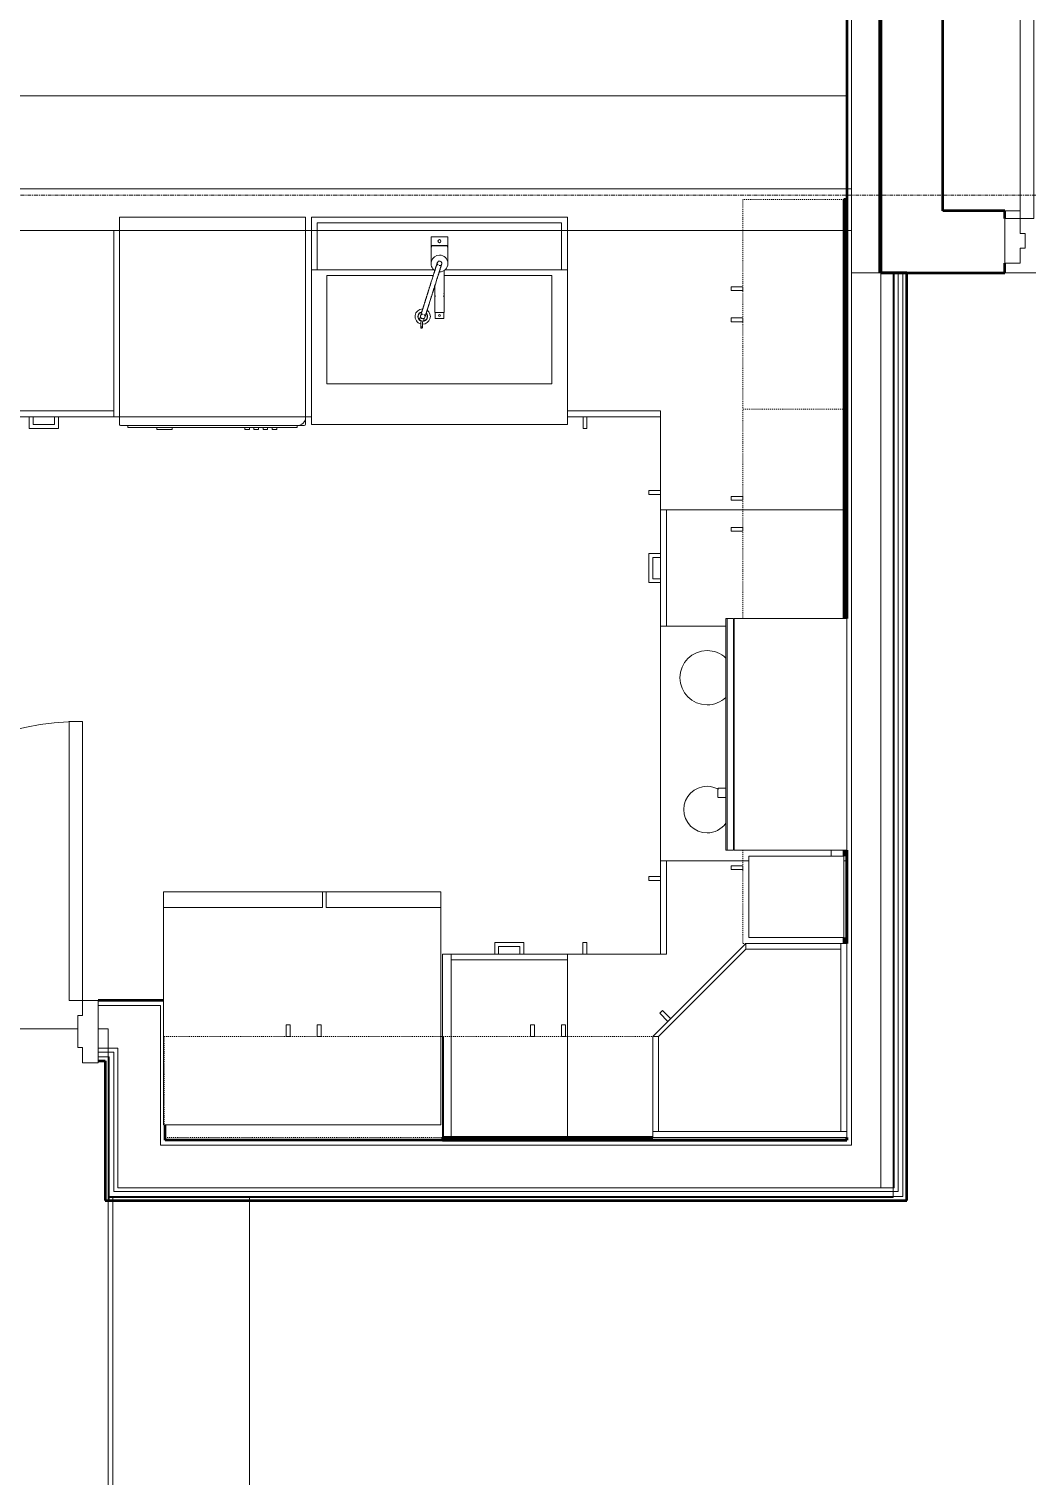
# Model space of a CAD drawing. Header units: inches. Extents: x -4218 to -1830, y 9767 to 12426.
# Drawn here: x -2750.1 to -2621.4, y 11682.1 to 11868.6 of the extents above; entities that cross this region are included whole.
import ezdxf

# ---------------------------------------------------------------- set-up
doc = ezdxf.new("R2010")
doc.units = ezdxf.units.IN
doc.header["$MEASUREMENT"] = 0
doc.linetypes.add('Dash', pattern=[0.25, 0.125, -0.125])
doc.linetypes.add('Grid Line 1_2_', pattern=[0.875, 0.5, -0.125, 0.125, -0.125])
for name, color, linetype, lineweight in [('0-1', 7, 'Continuous', 5), ('0-2', 253, 'Continuous', 9), ('0-3', 7, 'Continuous', 9), ('A-DOOR-1', 7, 'Continuous', 9), ('A-DOOR-2', 50, 'Continuous', 20), ('A-DOOR-FRAM-1', 50, 'Continuous', 20), ('A-FLOR-1', 253, 'Continuous', 9), ('A-FLOR-2', 252, 'Continuous', 9), ('A-FLOR-3', 7, 'Continuous', 9), ('A-FLOR-5', 192, 'Continuous', 9), ('A-WALL-1', 250, 'Continuous', 50), ('A-WALL-2', 10, 'Continuous', 13), ('A-WALL-3', 254, 'Continuous', 9), ('A-WALL-4', 253, 'Continuous', 9), ('A-WALL-5', 252, 'Continuous', 9), ('A-WALL-8', 113, 'Continuous', 9), ('I-WALL-1', 250, 'Continuous', 50), ('I-WALL-2', 254, 'Continuous', 9), ('I-WALL-3', 253, 'Continuous', 9), ('I-WALL-4', 252, 'Continuous', 9), ('P-SANR-FIXT-1', 7, 'Continuous', 9), ('P-SANR-FIXT-3', 252, 'Continuous', 9), ('Q-CASE', 31, 'Continuous', 9), ('Q-CASE-1', 252, 'Continuous', 9), ('Q-CASE-2', 7, 'Continuous', 9), ('Q-CASE-3', 253, 'Continuous', 9), ('Q-CASE-4', 7, 'Dash', 9), ('Q-CASE-5', 254, 'Continuous', 9), ('Q-SPCQ-1', 7, 'Continuous', 9), ('Q-SPCQ-2', 253, 'Continuous', 9), ('Q-SPCQ-3', 252, 'Continuous', 9), ('S-GRID-1', 1, 'Grid Line 1_2_', 9)]:
    doc.layers.add(name, color=color, linetype=linetype, lineweight=lineweight)

# ---------------------------------------------------------------- blocks, each defined once
blk = doc.blocks.new('Refrigerator_-_Side-by-Side_6047 - 36_ X 30_-345559-BACKGROUND - 3RD FLOOR')
at = {"layer": 'Q-SPCQ-1'}
for p, q in [((17.87, 14.42), (-17.88, 14.42)), ((-17.88, 14.42), (-17.88, -15.58)), ((17.87, -15.58), (17.87, 14.42)), ((-17.88, -13.58), (-3.13, -13.58)), ((-17.88, -13.58), (-17.88, -15.58)), ((-3.13, -15.58), (-3.13, -13.58)), ((-2.63, -13.58), (17.87, -13.58)), ((-2.63, -13.58), (-2.63, -15.58)), ((17.87, -15.58), (17.87, -13.58)), ((-17.88, -15.58), (17.87, -15.58)), ((-3.13, -15.58), (-17.88, -15.58)), ((17.87, -15.58), (-2.63, -15.58))]:
    blk.add_line(p, q, dxfattribs=at)
blk = doc.blocks.new('Range - 24_ x 30_-V7-BACKGROUND - 3RD FLOOR')
at = {"layer": 'Q-SPCQ-1'}
blk.add_line((28.75, 22), (29.5, 22), dxfattribs=at)
for centre, radius, start, end in [((6.5, 6), 3.5, 81.0228, 98.9772), ((6.5, 6), 3.5, 136.4237, 180), ((6.5, 6), 3.5, 360, 43.6225), ((23.5, 6), 3, 150.6307, 180), ((23.5, 6), 3, 360, 53.8773), ((6.5, 6), 3.5, 180, 0), ((23.5, 6), 3, 180, 360)]:
    blk.add_arc(centre, radius, start, end, dxfattribs=at)
blk = doc.blocks.new('Dishwasher_15404 - 34_ counter-547918-BACKGROUND - 3RD FLOOR')
at = {"layer": 'Q-SPCQ-1'}
for p, q in [((25.8, 24), (25.74, 24)), ((26.68, 24), (25.8, 24)), ((26.87, 22.93), (26.87, 23.8)), ((26.87, 0.2), (26.87, 22.93)), ((26.87, 22.91), (27.12, 22.91)), ((27.12, 22.91), (27.12, 1.09)), ((27.37, 20.28), (27.12, 20.28)), ((27.12, 19.69), (27.37, 19.69)), ((27.37, 19.1), (27.12, 19.1)), ((27.37, 19.1), (27.37, 18.51)), ((27.37, 20.28), (27.37, 19.69)), ((27.12, 18.51), (27.37, 18.51)), ((27.37, 17.92), (27.12, 17.92)), ((27.12, 17.33), (27.37, 17.33)), ((27.37, 17.92), (27.37, 17.33)), ((27.37, 16.74), (27.12, 16.74)), ((27.12, 16.15), (27.37, 16.15)), ((27.37, 16.74), (27.37, 16.15)), ((27.37, 6.79), (27.12, 6.79)), ((27.37, 6.79), (27.37, 5.81)), ((27.37, 5.81), (27.37, 4.82)), ((27.12, 4.82), (27.37, 4.82)), ((26.87, 1.09), (27.12, 1.09)), ((25.74, 0), (26.68, 0))]:
    blk.add_line(p, q, dxfattribs=at)
for centre, radius, start, end in [((25.8, 22.93), 1.07, 360, 90), ((26.68, 23.8), 0.197, 0, 90), ((26.68, 0.2), 0.197, 270, 360), ((26.68, 0.2), 0.197, 270, 345)]:
    blk.add_arc(centre, radius, start, end, dxfattribs=at)
at = {"layer": 'Q-SPCQ-2'}
for p, q in [((0, 24), (0, 0)), ((1.74, 24), (0, 24)), ((0, 0), (1.74, 0))]:
    blk.add_line(p, q, dxfattribs=at)
at = {"layer": 'Q-SPCQ-3'}
for p, q in [((25.74, 24), (1.74, 24)), ((1.74, 0), (25.74, 0))]:
    blk.add_line(p, q, dxfattribs=at)
blk = doc.blocks.new('300 Series Wall Hung Cabinet_302 - 27_ X 36_-2605031-BACKGROUND - 3RD FLOOR')
at = {"layer": 'Q-CASE-2'}
for p, q in [((-1.76, 14.69), (-2.25, 14.69)), ((-2.25, 14.69), (-2.25, 13.19)), ((-1.76, 13.19), (-2.25, 13.19)), ((-1.76, 13.19), (-1.76, 14.69)), ((2.24, 14.69), (1.75, 14.69)), ((1.75, 14.69), (1.75, 13.19)), ((2.24, 13.19), (1.75, 13.19)), ((2.24, 13.19), (2.24, 14.69))]:
    blk.add_line(p, q, dxfattribs=at)
at = {"layer": 'Q-CASE-4'}
for p, q in [((-13.5, 0.19), (-13.5, 13.19)), ((-13.5, 13.19), (13.5, 13.19)), ((13.5, 13.19), (13.5, 0.19)), ((13.5, 0.19), (-13.5, 0.19))]:
    blk.add_line(p, q, dxfattribs=at)
blk = doc.blocks.new('30quot_MicrowaveVent_11166 - 70cm miele oven-2322118-BACKGROUND - 3RD FLOOR')
at = {"layer": 'Q-CASE-2'}
for p, q in [((-14.2, -14.49), (-14.2, 0)), ((15.68, 0), (-14.2, 0)), ((15.68, 0), (15.68, -14.49)), ((15.68, -14.49), (-14.2, -14.49)), ((-14.2, -14.61), (15.68, -14.61)), ((-14.2, -15.39), (-14.2, -14.61)), ((15.68, -14.61), (15.68, -15.39)), ((-14.2, -15.6), (-14.2, -15.39)), ((-14.2, -15.39), (15.68, -15.39)), ((-14.2, -15.6), (15.68, -15.6)), ((7.69, -16.55), (7.69, -15.63)), ((7.69, -16.6), (8.88, -16.6)), ((8.88, -15.63), (8.88, -16.55)), ((15.68, -15.39), (15.68, -15.6))]:
    blk.add_line(p, q, dxfattribs=at)
blk = doc.blocks.new('300 Series Wall Hung Cabinet_302 - 18_ x 36_-2359323-BACKGROUND - 3RD FLOOR')
at = {"layer": 'Q-CASE-2'}
for p, q in [((-1.76, 14.69), (-2.25, 14.69)), ((-2.25, 14.69), (-2.25, 13.19)), ((-1.76, 13.19), (-2.25, 13.19)), ((-1.76, 13.19), (-1.76, 14.69)), ((2.24, 14.69), (1.75, 14.69)), ((1.75, 14.69), (1.75, 13.19)), ((2.24, 13.19), (1.75, 13.19)), ((2.24, 13.19), (2.24, 14.69))]:
    blk.add_line(p, q, dxfattribs=at)
at = {"layer": 'Q-CASE-4'}
for p, q in [((-18, 0.19), (-18, 13.19)), ((-18, 13.19), (18, 13.19)), ((18, 13.19), (18, 0.19)), ((18, 0.19), (-18, 0.19))]:
    blk.add_line(p, q, dxfattribs=at)
blk = doc.blocks.new('Base Cabinet 4 Drawer 254 - Base Cabinet 4 Drawer 254 15_-2556187-BACKGROUND - 3RD FLOOR')
at = {"layer": 'Q-CASE-1'}
for p, q in [((-6.76, -23.25), (-6.76, -0.38)), ((8.24, -14.49), (8.24, -14.61)), ((8.24, -15.6), (8.24, -23.25)), ((-6.76, -23.25), (-6.76, -24)), ((8.24, -23.25), (-6.76, -23.25)), ((-6.76, -24), (8.24, -24)), ((-1.14, -24), (-0.64, -24)), ((2.61, -24), (2.11, -24)), ((8.24, -24), (8.24, -23.25))]:
    blk.add_line(p, q, dxfattribs=at)
at = {"layer": 'Q-CASE-2'}
for p, q in [((-1.14, -24), (-1.14, -25.5)), ((-0.64, -25), (-0.64, -24)), ((2.11, -24), (2.11, -25)), ((2.61, -25.5), (2.61, -24)), ((-1.14, -25.5), (2.61, -25.5)), ((2.11, -25), (-0.64, -25))]:
    blk.add_line(p, q, dxfattribs=at)
at = {"layer": 'Q-CASE-3'}
for p, q in [((-6.76, -0.38), (-6.76, 0)), ((-1.14, -24), (-0.64, -24)), ((2.61, -24), (2.11, -24))]:
    blk.add_line(p, q, dxfattribs=at)
at = {"layer": 'Q-CASE-5'}
for p, q in [((-6.76, 0), (7.24, 0)), ((-1.14, -24), (-0.64, -24)), ((-1.14, -24), (-0.64, -24)), ((2.61, -24), (2.11, -24)), ((2.61, -24), (2.11, -24))]:
    blk.add_line(p, q, dxfattribs=at)
blk = doc.blocks.new('Base Cabinet 3 Drawer 230 - Base Cabinet 3 Drawer 230 15_-2603807-BACKGROUND - 3RD FLOOR')
at = {"layer": 'Q-CASE-1'}
for p, q in [((-6.76, 24), (8.24, 24)), ((-6.76, 23.25), (-6.76, 24)), ((8.24, 23.25), (-6.76, 23.25)), ((-6.76, 23.25), (-6.76, 0.38)), ((-0.64, 24), (-1.14, 24)), ((2.11, 24), (2.61, 24)), ((8.24, 24), (8.24, 23.25)), ((8.24, 0.38), (8.24, 23.25))]:
    blk.add_line(p, q, dxfattribs=at)
at = {"layer": 'Q-CASE-2'}
for p, q in [((2.61, 25.5), (-1.14, 25.5)), ((-1.14, 25.5), (-1.14, 24)), ((-0.64, 24), (-0.64, 25)), ((-0.64, 25), (2.11, 25)), ((2.11, 25), (2.11, 24)), ((2.61, 24), (2.61, 25.5))]:
    blk.add_line(p, q, dxfattribs=at)
at = {"layer": 'Q-CASE-3'}
for p, q in [((-0.64, 24), (-1.14, 24)), ((2.11, 24), (2.61, 24)), ((-6.76, 0.38), (-6.76, 0.01)), ((8.24, 0), (8.24, 0.38))]:
    blk.add_line(p, q, dxfattribs=at)
at = {"layer": 'Q-CASE-5'}
for p, q in [((-0.64, 24), (-1.14, 24)), ((2.11, 24), (2.61, 24)), ((-6.76, 0), (8.24, 0))]:
    blk.add_line(p, q, dxfattribs=at)
blk = doc.blocks.new('Vanity Cabinet-Double Door - 33_-2164608-BACKGROUND - 3RD FLOOR')
at = {"layer": 'Q-CASE-1'}
for p, q in [((-15.76, -6.79), (-15.76, -1.74)), ((-15.76, -1.74), (-15.76, -6.79)), ((17.24, -1.74), (17.24, -6.79)), ((17.24, -6.79), (17.24, -1.74))]:
    blk.add_line(p, q, dxfattribs=at)
at = {"layer": 'Q-CASE-2'}
for p, q in [((-15.01, -1.74), (-15.01, -6.79)), ((16.49, -6.79), (16.49, -1.74))]:
    blk.add_line(p, q, dxfattribs=at)
at = {"layer": 'Q-CASE-3'}
for p, q in [((-15.76, -1.74), (-15.76, 0)), ((-15.76, 0), (17.24, 0)), ((-15.76, 0), (-15.76, -1.74)), ((17.24, 0), (-15.76, 0)), ((-15.76, -1.74), (-15.76, -6.79)), ((-15.01, -0.75), (-15.01, -1.74)), ((16.49, -0.75), (-15.01, -0.75)), ((16.49, -1.74), (16.49, -0.75)), ((17.24, 0), (17.24, -1.74)), ((17.24, -1.74), (17.24, 0)), ((17.24, -6.79), (17.24, -1.74)), ((-15.76, -24), (-15.76, -6.79)), ((-15.76, -6.79), (-15.76, -24)), ((17.24, -6.79), (17.24, -24)), ((17.24, -24), (17.24, -6.79))]:
    blk.add_line(p, q, dxfattribs=at)
at = {"layer": 'Q-CASE-5'}
for p, q in [((-15.76, 0), (-15.76, -1.74)), ((17.24, -1.74), (17.24, 0)), ((-15.76, -6.79), (-15.76, -21)), ((17.24, -21), (17.24, -6.79))]:
    blk.add_line(p, q, dxfattribs=at)
blk = doc.blocks.new('Base Cabinet 3 Drawer 230 - Base Cabinet 3 Drawer 230 18_-2554959-BACKGROUND - 3RD FLOOR')
at = {"layer": 'Q-CASE-1'}
for p, q in [((-8.26, -23.25), (-8.26, 0)), ((-8.26, 0), (9.74, 0)), ((9.74, 0), (9.74, -23.25)), ((-8.26, -23.25), (-8.26, -24)), ((9.74, -23.25), (-8.26, -23.25)), ((-8.26, -24), (9.74, -24)), ((-1.14, -24), (-0.64, -24)), ((2.61, -24), (2.11, -24)), ((9.74, -24), (9.74, -23.25))]:
    blk.add_line(p, q, dxfattribs=at)
at = {"layer": 'Q-CASE-2'}
for p, q in [((-1.14, -24), (-1.14, -25.5)), ((-0.64, -25), (-0.64, -24)), ((2.11, -24), (2.11, -25)), ((2.61, -25.5), (2.61, -24)), ((-1.14, -25.5), (2.61, -25.5)), ((2.11, -25), (-0.64, -25))]:
    blk.add_line(p, q, dxfattribs=at)
at = {"layer": 'Q-CASE-3'}
for p, q in [((-1.14, -24), (-0.64, -24)), ((2.61, -24), (2.11, -24))]:
    blk.add_line(p, q, dxfattribs=at)
at = {"layer": 'Q-CASE-5'}
for p, q in [((-1.14, -24), (-0.64, -24)), ((2.61, -24), (2.11, -24))]:
    blk.add_line(p, q, dxfattribs=at)
blk = doc.blocks.new('kitchen_faucet_14143 - kitchen_faucet_14143-V49-BACKGROUND - 3RD FLOOR')
at = {"layer": 'P-SANR-FIXT-1'}
for p, q in [((-7.58, 2.4), (-8.24, 2.4)), ((-8.24, 2.2), (-7.58, 2.2)), ((-6.99, 1.91), (-7.41, 2.04)), ((-7.23, 2.59), (-6.81, 2.46)), ((-6.3, 0.57), (-7.09, 0.57)), ((-7.09, -0.57), (-7.09, 0.57)), ((-2.83, 0.59), (-6.3, 0.59)), ((-6.3, 0.57), (-6.3, 0.59)), ((-6.3, 0.42), (-6.3, 0.5)), ((-6.3, 0.3), (-6.3, 0.4)), ((-6.3, 0.29), (-6.3, 0.15)), ((-6.3, 0.15), (-6.3, 0.29)), ((-6.3, 0.15), (-6.3, -0.15)), ((-6.3, -0.15), (-6.3, 0.15)), ((-3.97, 0.59), (-4.89, 0.59)), ((-0.9, 0.59), (-0.94, 0.59)), ((2.26, 1.08), (0, 1.08)), ((2.34, 1.02), (2.1, 1.02)), ((2.26, 1.08), (2.26, -1.08)), ((3.44, 1.08), (2.34, 1.08)), ((2.34, -1.08), (2.34, 1.08)), ((3.44, 1.08), (3.44, -1.08)), ((-7.09, -0.57), (-6.3, -0.57)), ((-6.3, -0.15), (-6.3, -0.29)), ((-6.3, -0.29), (-6.3, -0.15)), ((-6.3, -0.4), (-6.3, -0.3)), ((-6.3, -0.5), (-6.3, -0.42)), ((-6.3, -0.59), (-6.3, -0.51)), ((-6.3, -0.59), (-0.9, -0.59)), ((-4.89, -0.59), (-3.97, -0.59)), ((0, -1.08), (2.26, -1.08)), ((2.1, -1.02), (2.34, -1.02)), ((2.34, -1.08), (3.44, -1.08))]:
    blk.add_line(p, q, dxfattribs=at)
at = {"layer": 'P-SANR-FIXT-1', "flags": 128}
for points in [[(-6.52, 2.15), (-6.53, 2.23), (-6.56, 2.3), (-6.61, 2.36), (-6.67, 2.41), (-6.74, 2.44), (-6.82, 2.45), (-6.9, 2.44), (-6.97, 2.41), (-7.03, 2.36), (-7.08, 2.3), (-7.1, 2.23), (-7.11, 2.15)], [(-7.11, 2.15), (-7.1, 2.08), (-7.08, 2), (-7.03, 1.94), (-6.97, 1.9), (-6.9, 1.87), (-6.82, 1.86), (-6.74, 1.87), (-6.67, 1.9), (-6.61, 1.94), (-6.56, 2)], [(-6.91, 1.87), (-6.91, 1.87), (-6.91, 1.87), (-6.9, 1.87), (-6.9, 1.87), (-6.9, 1.87), (-6.89, 1.87), (-6.89, 1.86), (-6.88, 1.86), (-6.88, 1.86), (-6.87, 1.86), (-6.86, 1.86), (-6.71, 1.81), (-6.69, 1.8), (-6.68, 1.8), (-6.51, 1.75), (-6.49, 1.74), (-6.46, 1.73), (-6.43, 1.72), (-6.41, 1.71), (-6.38, 1.7), (-6.35, 1.69), (-6.32, 1.68), (-6.29, 1.67), (-6.26, 1.66), (-6.22, 1.65), (-6.19, 1.64), (-6.16, 1.63), (-6.12, 1.62), (-6.09, 1.61), (-6.05, 1.6), (-6.01, 1.59), (-5.98, 1.58), (-5.94, 1.56), (-5.9, 1.55), (-5.86, 1.54), (-5.82, 1.53), (-5.78, 1.51), (-5.74, 1.5), (-5.69, 1.49), (-5.65, 1.47), (-5.61, 1.46), (-5.56, 1.45), (-5.52, 1.43), (-5.47, 1.42), (-5.42, 1.4), (-5.38, 1.39), (-5.33, 1.37), (-5.28, 1.36), (-5.23, 1.34), (-5.18, 1.33), (-4.48, 1.1), (-4.42, 1.09), (-4.36, 1.07), (-4.31, 1.05), (-4.25, 1.03), (-4.19, 1.01), (-4.13, 0.99), (-4.07, 0.98), (-4.02, 0.96), (-3.96, 0.94), (-3.9, 0.92), (-3.84, 0.9), (-3.78, 0.88), (-3.72, 0.86), (-3.66, 0.85), (-3.6, 0.83), (-3.54, 0.81), (-3.48, 0.79), (-3.42, 0.77), (-3.36, 0.75), (-3.3, 0.73), (-3.24, 0.71), (-3.18, 0.69), (-3.12, 0.68), (-3.06, 0.66), (-3, 0.64), (-2.94, 0.62), (-2.88, 0.6), (-2.83, 0.58), (-2.77, 0.56), (-2.71, 0.55), (-2.65, 0.53), (-2.03, 0.33), (-1.98, 0.32), (-1.93, 0.3), (-1.88, 0.28), (-1.83, 0.27), (-1.78, 0.25), (-1.54, 0.18), (-1.49, 0.16), (-1.45, 0.15), (-1.4, 0.13), (-1.36, 0.12), (-1.31, 0.1), (-1.27, 0.09), (-1.23, 0.08), (-1.18, 0.06), (-1.14, 0.05), (-1.1, 0.04), (-1.06, 0.03), (-1.03, 0.01), (-0.99, 0), (-0.95, -0.01), (-0.91, -0.02), (-0.88, -0.03), (-0.84, -0.04), (-0.81, -0.05), (-0.77, -0.07), (-0.74, -0.08), (-0.71, -0.09), (-0.68, -0.1), (-0.65, -0.11), (-0.62, -0.11), (-0.59, -0.12), (-0.56, -0.13), (-0.53, -0.14), (-0.51, -0.15), (-0.48, -0.16), (-0.45, -0.17), (-0.43, -0.17), (-0.41, -0.18), (-0.38, -0.19), (-0.36, -0.2), (-0.34, -0.2), (-0.32, -0.21), (-0.3, -0.21), (-0.28, -0.22), (-0.26, -0.23), (-0.25, -0.23), (-0.23, -0.24), (-0.21, -0.24), (-0.2, -0.25), (-0.18, -0.25), (-0.17, -0.26), (-0.16, -0.26), (-0.15, -0.26), (-0.14, -0.27), (-0.13, -0.27), (-0.12, -0.27), (-0.11, -0.28), (-0.1, -0.28), (-0.09, -0.28), (-0.09, -0.28), (-0.08, -0.28), (-0.08, -0.29), (-0.07, -0.29), (-0.07, -0.29), (-0.07, -0.29), (-0.07, -0.29), (-0.06, -0.29)], [(-6.73, 2.43), (-6.73, 2.43), (-6.73, 2.43), (-6.73, 2.43), (-6.72, 2.43), (-6.72, 2.43), (-6.72, 2.43), (-6.71, 2.43), (-6.71, 2.43), (-6.7, 2.42), (-6.69, 2.42), (-6.68, 2.42), (-6.53, 2.37), (-6.52, 2.37), (-6.5, 2.36), (-6.48, 2.35), (-6.46, 2.35), (-6.44, 2.34), (-6.42, 2.33), (-6.39, 2.33), (-6.37, 2.32), (-6.34, 2.31), (-6.32, 2.3), (-6.29, 2.3), (-6.27, 2.29), (-6.24, 2.28), (-6.21, 2.27), (-6.18, 2.26), (-6.15, 2.25), (-6.12, 2.24), (-6.09, 2.23), (-6.06, 2.22), (-6.03, 2.21), (-5.99, 2.2), (-5.96, 2.19), (-5.92, 2.18), (-5.89, 2.17), (-5.85, 2.16), (-5.81, 2.14), (-5.78, 2.13), (-5.74, 2.12), (-5.7, 2.11), (-5.66, 2.1), (-5.62, 2.08), (-5.58, 2.07), (-5.53, 2.06), (-5.49, 2.04), (-5.45, 2.03), (-5.4, 2.01), (-5.36, 2), (-5.31, 1.99), (-5.27, 1.97), (-5.22, 1.96), (-5.17, 1.94), (-5.12, 1.93), (-5.07, 1.91), (-5.02, 1.9), (-4.97, 1.88), (-4.92, 1.86), (-4.87, 1.85), (-4.82, 1.83), (-4.77, 1.81), (-4.71, 1.8), (-4.66, 1.78), (-4.61, 1.76), (-4.55, 1.75), (-4.5, 1.73), (-4.44, 1.71), (-4.39, 1.69), (-4.33, 1.68), (-4.27, 1.66), (-4.22, 1.64), (-4.16, 1.62), (-4.1, 1.6), (-4.04, 1.59), (-3.99, 1.57), (-3.93, 1.55), (-3.87, 1.53), (-3.81, 1.51), (-3.75, 1.49), (-3.69, 1.47), (-3.63, 1.46), (-3.57, 1.44), (-3.51, 1.42), (-3.45, 1.4), (-3.39, 1.38), (-3.33, 1.36), (-3.27, 1.34), (-3.21, 1.32), (-3.15, 1.31), (-3.09, 1.29), (-3.03, 1.27), (-2.97, 1.25), (-2.92, 1.23), (-2.86, 1.21), (-2.8, 1.19), (-2.74, 1.17), (-2.68, 1.16), (-2.62, 1.14), (-2.56, 1.12), (-2.51, 1.1), (-1.88, 0.9), (-1.83, 0.89), (-1.78, 0.87), (-1.73, 0.85), (-1.67, 0.84), (-1.62, 0.82), (-1.4, 0.75), (-1.35, 0.74), (-1.3, 0.72), (-1.26, 0.71), (-1.21, 0.69), (-1.17, 0.68), (-1.12, 0.66), (-1.08, 0.65), (-1.04, 0.64), (-1, 0.62), (-0.96, 0.61), (-0.92, 0.6), (-0.88, 0.59), (-0.84, 0.57), (-0.8, 0.56), (-0.76, 0.55), (-0.73, 0.54), (-0.69, 0.53), (-0.66, 0.52), (-0.62, 0.51), (-0.59, 0.5), (-0.56, 0.49), (-0.52, 0.47), (-0.49, 0.47), (-0.46, 0.46), (-0.43, 0.45), (-0.4, 0.44), (-0.38, 0.43), (-0.35, 0.42), (-0.32, 0.41), (-0.3, 0.4), (-0.27, 0.4), (-0.25, 0.39), (-0.22, 0.38), (-0.2, 0.37), (-0.18, 0.37), (-0.16, 0.36), (-0.14, 0.35), (-0.12, 0.35), (-0.1, 0.34), (-0.08, 0.34), (-0.06, 0.33), (-0.05, 0.32), (-0.03, 0.32), (-0.02, 0.32), (0, 0.31), (0.01, 0.31), (0.02, 0.3), (0.03, 0.3), (0.04, 0.3), (0.05, 0.29), (0.06, 0.29), (0.07, 0.29), (0.08, 0.28), (0.09, 0.28), (0.09, 0.28), (0.1, 0.28), (0.1, 0.28), (0.11, 0.28), (0.11, 0.28), (0.11, 0.27), (0.11, 0.27), (0.11, 0.27)], [(-0.27, 0.02), (-0.27, -0.06), (-0.24, -0.13), (-0.2, -0.2), (-0.15, -0.25), (-0.08, -0.28), (0, -0.3), (0.08, -0.3), (0.15, -0.28), (0.21, -0.23), (0.27, -0.18)], [(0.27, -0.18), (0.3, -0.11), (0.32, -0.03), (0.31, 0.04), (0.29, 0.12), (0.25, 0.18), (0.19, 0.23), (0.13, 0.27), (0.05, 0.29), (-0.03, 0.28), (-0.1, 0.26), (-0.17, 0.22), (-0.22, 0.16)]]:
    blk.add_lwpolyline(points, dxfattribs=at)
at = {"layer": 'P-SANR-FIXT-1'}
for centre, radius, start, end in [((-6.83, 2.16), 0.984, 176.3754, 180), ((-6.83, 2.16), 0.984, 180, 325.3711), ((-6.83, 2.16), 0.984, 0, 165), ((-6.83, 2.16), 0.63, 10.3084, 180), ((-6.83, 2.16), 0.63, 180, 315), ((-6.83, 2.16), 0.591, 132.8835, 180), ((-6.83, 2.16), 0.591, 180, 191.3603), ((-6.83, 2.16), 0.591, 191.3603, 312.7731), ((-6.83, 2.16), 0.591, 14.7648, 132.8835), ((-6.69, 0), 0.118, 0, 180), ((0, 0), 1.08, 177.6189, 180), ((0, 0), 1.08, 0, 147.4712), ((2.88, 0), 0.197, 360, 180), ((-6.69, 0), 0.118, 180, 360), ((0, 0), 1.08, 180, 360), ((2.88, 0), 0.197, 180, 360)]:
    blk.add_arc(centre, radius, start, end, dxfattribs=at)
for centre, major_axis, ratio, start_param, end_param in [((-8.24, 2.3), (0, 0.0984), 0.984808, 4.712389, 7.853982), ((-8.24, 2.3), (0, 0.0984), 0.984808, 1.570796, 4.712389), ((-3.97, 0), (0, 0.591), 0.906308, 6.064995, 6.806784), ((-3.97, 0), (0, 0.591), 0.906308, 2.617994, 3.403392)]:
    blk.add_ellipse(centre, major_axis=major_axis, ratio=ratio, start_param=start_param, end_param=end_param, dxfattribs=at)
blk = doc.blocks.new('Stainless Steel Farmhous Kitchen Sink - Stainless Steel Farmhous Kitchen Sink-V50-BACKGROUND - 3RD FLOOR')
at = {"layer": 'P-SANR-FIXT-1'}
for p, q in [((-33, 22.2), (-33, 21.2)), ((0, 22.2), (-33, 22.2)), ((0, 21.2), (0, 22.2)), ((-31, 3), (-31, 16.96)), ((-31, 16.96), (-2, 16.96)), ((-2, 16.96), (-2, 3)), ((-33, 2.25), (-17.22, 2.25)), ((-17.09, 3), (-31, 3)), ((-15.78, 2.25), (0, 2.25)), ((-2, 3), (-15.72, 3))]:
    blk.add_line(p, q, dxfattribs=at)
at = {"layer": 'P-SANR-FIXT-3'}
for p, q in [((-33, 21.2), (-33, 2.25)), ((0, 2.25), (0, 21.2))]:
    blk.add_line(p, q, dxfattribs=at)
blk = doc.blocks.new('Base Cabinet Corner 197 - Base Cabinet Corner 197-V74-BACKGROUND - 3RD FLOOR')
at = {"layer": 'Q-CASE-1'}
for p, q in [((0.74, 36), (-22.89, 36)), ((0.74, 23.25), (0.74, 36)), ((0.74, 24), (0.74, 36)), ((0.73, 33.51), (0.73, 34)), ((12.74, 24), (0.74, 24)), ((0.74, 23.25), (0.74, 24)), ((12.74, 23.25), (0.74, 23.25)), ((10.73, 24), (10.24, 24)), ((12.74, 12.63), (12.74, 24))]:
    blk.add_line(p, q, dxfattribs=at)
at = {"layer": 'Q-CASE-2'}
for p, q in [((2.23, 34), (0.74, 34)), ((2.23, 33.51), (2.23, 34)), ((0.74, 33.51), (2.23, 33.51)), ((10.73, 25.5), (10.24, 25.5)), ((10.24, 25.5), (10.24, 24)), ((10.73, 24), (10.73, 25.5))]:
    blk.add_line(p, q, dxfattribs=at)
at = {"layer": 'Q-CASE-3'}
for p, q in [((-22.89, 36), (-23.26, 36)), ((10.73, 24), (10.24, 24)), ((12.74, 0), (12.74, 0.38))]:
    blk.add_line(p, q, dxfattribs=at)
at = {"layer": 'Q-CASE-5'}
for p, q in [((-23.26, 36), (-23.26, 0)), ((-23.26, 0), (-22.89, 0)), ((-22.89, 0), (2.11, 0)), ((2.11, 0), (12.74, 0))]:
    blk.add_line(p, q, dxfattribs=at)
blk = doc.blocks.new('Base Cabinet Corner 197 - Base Cabinet Corner 197-V75-BACKGROUND - 3RD FLOOR')
at = {"layer": 'Q-CASE-1'}
for p, q in [((0.74, 36), (-22.89, 36)), ((0.74, 23.25), (0.74, 36)), ((0.74, 24), (0.74, 36)), ((0.73, 33.51), (0.73, 34)), ((12.74, 24), (0.74, 24)), ((0.74, 23.25), (0.74, 24)), ((12.74, 23.25), (0.74, 23.25)), ((10.73, 24), (10.24, 24)), ((12.74, 0), (12.74, 24)), ((-22.89, 0), (12.74, 0))]:
    blk.add_line(p, q, dxfattribs=at)
at = {"layer": 'Q-CASE-2'}
for p, q in [((2.23, 34), (0.74, 34)), ((2.23, 33.51), (2.23, 34)), ((0.74, 33.51), (2.23, 33.51)), ((10.73, 25.5), (10.24, 25.5)), ((10.24, 25.5), (10.24, 24)), ((10.73, 24), (10.73, 25.5))]:
    blk.add_line(p, q, dxfattribs=at)
at = {"layer": 'Q-CASE-3'}
for p, q in [((-22.89, 36), (-23.26, 36)), ((10.73, 24), (10.24, 24)), ((-23.26, 0), (-22.89, 0))]:
    blk.add_line(p, q, dxfattribs=at)
at = {"layer": 'Q-CASE-5'}
blk.add_line((-23.26, 36), (-23.26, 0), dxfattribs=at)
blk = doc.blocks.new('308 - 308-2727439-BACKGROUND - 3RD FLOOR')
at = {"layer": 'Q-CASE'}
for p, q in [((0, 25.19), (-12, 13.19)), ((-11.25, 13.19), (0, 24.44)), ((0, 24.44), (0, 25.19)), ((-12, 13.19), (-11.25, 13.19))]:
    blk.add_line(p, q, dxfattribs=at)
at = {"layer": 'Q-CASE-2'}
for p, q in [((0, 24.44), (-11.25, 13.19)), ((0, 25.19), (0, 24.44)), ((12.25, 25.19), (0, 25.19)), ((12.25, 24.44), (0, 24.44)), ((0, 24.44), (12.25, 24.44)), ((12.25, 24.44), (12.25, 25.19)), ((13, 25.19), (12.25, 25.19)), ((12.25, 25.19), (12.25, 0.94)), ((12.25, 0.94), (12.25, 24.44)), ((13, 0.94), (13, 25.19)), ((-10.76, 16.55), (-11.11, 16.2)), ((-11.11, 16.2), (-10.05, 15.14)), ((-9.7, 15.49), (-10.76, 16.55)), ((-12, 13.19), (-12, 0.94)), ((-11.25, 13.19), (-12, 13.19)), ((-11.25, 13.19), (-11.25, 0.94)), ((-11.25, 0.94), (-11.25, 13.19)), ((-12, 0.94), (-11.25, 0.94)), ((13, 0.94), (-12, 0.94)), ((-12, 0.94), (-12, 0.19)), ((-12, 0.19), (13, 0.19)), ((-11.25, 0.94), (12.25, 0.94)), ((12.25, 0.94), (13, 0.94)), ((13, 0.19), (13, 0.94))]:
    blk.add_line(p, q, dxfattribs=at)
blk = doc.blocks.new('300 Series Wall Hung Cabinet_302 - 27_ X 36_-2604985-BACKGROUND - 3RD FLOOR')
at = {"layer": 'Q-CASE-2'}
for p, q in [((-2.25, -13.19), (-1.76, -13.19)), ((-2.25, -13.19), (-2.25, -14.69)), ((-2.25, -14.69), (-1.76, -14.69)), ((-1.76, -14.69), (-1.76, -13.19)), ((1.75, -13.19), (2.24, -13.19)), ((1.75, -13.19), (1.75, -14.69)), ((1.75, -14.69), (2.24, -14.69)), ((2.24, -14.69), (2.24, -13.19))]:
    blk.add_line(p, q, dxfattribs=at)
at = {"layer": 'Q-CASE-4'}
for p, q in [((13.5, -0.19), (-13.5, -0.19)), ((-13.5, -0.19), (-13.5, -13.19)), ((13.5, -13.19), (13.5, -0.19)), ((-13.5, -13.19), (13.5, -13.19))]:
    blk.add_line(p, q, dxfattribs=at)
blk = doc.blocks.new('300 Series Wall Hung Cabinet_301 - 12_-2216986-BACKGROUND - 3RD FLOOR')
at = {"layer": 'Q-CASE-2'}
for p, q in [((5.25, -0.19), (-5.25, -0.19)), ((-5.25, -0.19), (-5.25, -12.44)), ((5.25, -12.44), (5.25, -0.19)), ((-5.25, -12.44), (5.25, -12.44)), ((-4, -13.19), (-3.51, -13.19)), ((-4, -13.19), (-4, -14.69)), ((-4, -14.69), (-3.51, -14.69)), ((-3.51, -14.69), (-3.51, -13.19))]:
    blk.add_line(p, q, dxfattribs=at)
at = {"layer": 'Q-CASE-4'}
for p, q in [((6, -0.19), (-6, -0.19)), ((-6, -0.19), (-6, -13.19)), ((6, -13.19), (6, -0.19)), ((-6, -13.19), (6, -13.19))]:
    blk.add_line(p, q, dxfattribs=at)
blk = doc.blocks.new('CTR - 1st Phase - Unit Layouts_rvt-1-BACKGROUND - 3RD FLOOR')
at = {"layer": 'A-WALL-1'}
for p, q in [((-2644.7, 11846.62), (-2645.07, 11846.62)), ((-2645.07, 11846.62), (-2645.07, 11792.62)), ((-2644.7, 11792.62), (-2644.7, 11846.62)), ((-2645.07, 11762.74), (-2645.07, 11761.99)), ((-2644.7, 11750.74), (-2644.7, 11762.74)), ((-2645.07, 11751.49), (-2645.07, 11750.74)), ((-2669.7, 11725.74), (-2696.8, 11725.74)), ((-2696.8, 11725.74), (-2696.8, 11725.36)), ((-2644.7, 11725.36), (-2644.7, 11725.74)), ((-2696.8, 11725.36), (-2644.7, 11725.36))]:
    blk.add_line(p, q, dxfattribs=at)
at = {"layer": 'A-WALL-3'}
for p, q in [((-2644.07, 11848), (-2644.07, 11842.62)), ((-2645.07, 11842.62), (-2644.7, 11842.62)), ((-2644.7, 11725.74), (-2644.7, 11750.74))]:
    blk.add_line(p, q, dxfattribs=at)
at = {"layer": 'A-WALL-4'}
for p, q in [((-2644.07, 11848), (-2756.7, 11848)), ((-2644.07, 11848), (-2644.07, 11842.62)), ((-2644.7, 11792.62), (-2644.7, 11846.62)), ((-2756.7, 11842.62), (-2738.45, 11842.62)), ((-2714.45, 11842.62), (-2713.7, 11842.62)), ((-2680.7, 11842.62), (-2645.07, 11842.62)), ((-2644.7, 11842.62), (-2645.07, 11842.62)), ((-2644.7, 11842.62), (-2644.07, 11842.62)), ((-2644.7, 11750.74), (-2644.7, 11762.74)), ((-2644.7, 11725.74), (-2644.7, 11725.36)), ((-2696.8, 11725.36), (-2644.7, 11725.36))]:
    blk.add_line(p, q, dxfattribs=at)
at = {"layer": 'A-WALL-5'}
for p, q in [((-2756.7, 11848), (-2644.07, 11848)), ((-2645.07, 11846.62), (-2644.7, 11846.62)), ((-2645.07, 11846.62), (-2645.07, 11792.62)), ((-2645.07, 11842.62), (-2756.7, 11842.62)), ((-2644.07, 11842.62), (-2644.7, 11842.62)), ((-2645.07, 11762.74), (-2645.07, 11761.99)), ((-2645.07, 11751.49), (-2645.07, 11750.74)), ((-2696.8, 11725.36), (-2696.8, 11725.74)), ((-2669.7, 11725.74), (-2696.8, 11725.74))]:
    blk.add_line(p, q, dxfattribs=at)
at = {"layer": 'A-WALL-8'}
for p, q in [((-2644.7, 11860), (-2759.12, 11860)), ((-2759.12, 11860), (-2644.7, 11860)), ((-2644.7, 11846.62), (-2644.7, 11860)), ((-2644.7, 11860), (-2644.7, 11846.62)), ((-2644.7, 11792.62), (-2644.7, 11846.62)), ((-2644.7, 11846.62), (-2644.7, 11792.62)), ((-2713.7, 11818.62), (-2713.7, 11842.62)), ((-2713.7, 11842.62), (-2680.7, 11842.62)), ((-2680.7, 11842.62), (-2713.7, 11842.62)), ((-2713.7, 11842.62), (-2713.7, 11818.62)), ((-2680.7, 11842.62), (-2680.7, 11818.62)), ((-2680.7, 11818.62), (-2680.7, 11842.62)), ((-2759.12, 11818.62), (-2713.7, 11818.62)), ((-2713.7, 11818.62), (-2759.12, 11818.62)), ((-2680.7, 11818.62), (-2668.7, 11818.62)), ((-2668.7, 11818.62), (-2680.7, 11818.62)), ((-2668.7, 11818.62), (-2668.7, 11749.36)), ((-2668.7, 11749.36), (-2668.7, 11818.62)), ((-2644.7, 11750.74), (-2644.7, 11762.74)), ((-2644.7, 11762.74), (-2644.7, 11750.74)), ((-2644.7, 11725.74), (-2644.7, 11750.74)), ((-2644.7, 11750.74), (-2644.7, 11725.74)), ((-2696.8, 11749.36), (-2696.8, 11725.74)), ((-2668.7, 11749.36), (-2696.8, 11749.36)), ((-2696.8, 11725.74), (-2696.8, 11749.36)), ((-2696.8, 11749.36), (-2668.7, 11749.36)), ((-2696.8, 11725.74), (-2696.8, 11725.36)), ((-2696.8, 11725.36), (-2696.8, 11725.74)), ((-2644.7, 11725.36), (-2644.7, 11725.74)), ((-2644.7, 11725.74), (-2644.7, 11725.36)), ((-2696.8, 11725.36), (-2644.7, 11725.36)), ((-2644.7, 11725.36), (-2696.8, 11725.36))]:
    blk.add_line(p, q, dxfattribs=at)
at = {"layer": '0-2'}
for name, p, rotation in [('300 Series Wall Hung Cabinet_302 - 27_ X 36_-2604985-BACKGROUND - 3RD FLOOR', (-2644.89, 11833.12), 270.0000000000422), ('Dishwasher_15404 - 34_ counter-547918-BACKGROUND - 3RD FLOOR', (-2738.45, 11844.36), 269.9999999999351), ('kitchen_faucet_14143 - kitchen_faucet_14143-V49-BACKGROUND - 3RD FLOOR', (-2697.2, 11838.38), 90.00000000009324), ('Base Cabinet Corner 197 - Base Cabinet Corner 197-V75-BACKGROUND - 3RD FLOOR', (-2667.96, 11842.62), 180), ('Stainless Steel Farmhous Kitchen Sink - Stainless Steel Farmhous Kitchen Sink-V50-BACKGROUND - 3RD FLOOR', (-2713.7, 11839.82), 180), ('300 Series Wall Hung Cabinet_302 - 27_ X 36_-2605031-BACKGROUND - 3RD FLOOR', (-2644.89, 11806.12), 90.00000000004225), ('Base Cabinet 4 Drawer 254 - Base Cabinet 4 Drawer 254 15_-2556187-BACKGROUND - 3RD FLOOR', (-2644.7, 11799.86), 270.0000000000418), ('30quot_MicrowaveVent_11166 - 70cm miele oven-2322118-BACKGROUND - 3RD FLOOR', (-2644.7, 11778.42), 270.0000000000418), ('Range - 24_ x 30_-V7-BACKGROUND - 3RD FLOOR', (-2668.7, 11791.49), 270.0000000000245), ('Base Cabinet Corner 197 - Base Cabinet Corner 197-V74-BACKGROUND - 3RD FLOOR', (-2644.7, 11748.63), 90.0000000000099), ('300 Series Wall Hung Cabinet_301 - 12_-2216986-BACKGROUND - 3RD FLOOR', (-2644.89, 11756.74), 270.0000000000422), ('Refrigerator_-_Side-by-Side_6047 - 36_ X 30_-345559-BACKGROUND - 3RD FLOOR', (-2714.92, 11741.79), 180)]:
    blk.add_blockref(name, p, dxfattribs=dict(at, rotation=rotation))
for name, p in [('Vanity Cabinet-Double Door - 33_-2164608-BACKGROUND - 3RD FLOOR', (-2697.94, 11844.36)), ('Base Cabinet 3 Drawer 230 - Base Cabinet 3 Drawer 230 18_-2554959-BACKGROUND - 3RD FLOOR', (-2748.94, 11842.62)), ('Base Cabinet 3 Drawer 230 - Base Cabinet 3 Drawer 230 15_-2603807-BACKGROUND - 3RD FLOOR', (-2688.94, 11725.36)), ('308 - 308-2727439-BACKGROUND - 3RD FLOOR', (-2657.7, 11725.55)), ('300 Series Wall Hung Cabinet_302 - 18_ x 36_-2359323-BACKGROUND - 3RD FLOOR', (-2714.7, 11725.55)), ('300 Series Wall Hung Cabinet_302 - 27_ X 36_-2605031-BACKGROUND - 3RD FLOOR', (-2683.2, 11725.55))]:
    blk.add_blockref(name, p, dxfattribs=at)
blk = doc.blocks.new('HOLLOW METAL - UNIT DOOR-2191979-BACKGROUND - 3RD FLOOR')
at = {"layer": 'A-DOOR-1'}
blk.add_arc((18, 4.125), 36, 90, 180, dxfattribs=at)
at = {"layer": 'A-DOOR-2'}
for p, q in [((18, 40.125), (16.25, 40.125)), ((16.25, 40.125), (16.25, 4.125)), ((18, 4.125), (18, 40.125)), ((16.25, 4.125), (18, 4.125))]:
    blk.add_line(p, q, dxfattribs=at)
at = {"layer": 'A-DOOR-FRAM-1'}
for p, q in [((-18, 4.125), (-20, 4.125)), ((-20, 4.125), (-20, -3.875)), ((-18, 2.1875), (-18, 4.125)), ((18, 4.125), (18, 2.1875)), ((20, 4.125), (18, 4.125)), ((20, -3.875), (20, 4.125)), ((-17.375, 2.1875), (-18, 2.1875)), ((-17.375, -1.9375), (-17.375, 2.1875)), ((18, 2.1875), (17.375, 2.1875)), ((17.375, 2.1875), (17.375, -1.9375)), ((-18, -3.875), (-18, -1.9375)), ((-18, -1.9375), (-17.375, -1.9375)), ((17.375, -1.9375), (18, -1.9375)), ((18, -1.9375), (18, -3.875)), ((-20, -3.875), (-18, -3.875)), ((18, -3.875), (20, -3.875))]:
    blk.add_line(p, q, dxfattribs=at)
blk = doc.blocks.new('CTR - 1st Phase - Common Walls_rvt-1-BACKGROUND - 3RD FLOOR')
at = {"layer": 'A-FLOR-1'}
for p, q in [((-2739.92, 11717.61), (-2739.92, 11717.99)), ((-2721.68, 11717.99), (-2739.3, 11717.99)), ((-2739.3, 11717.99), (-2739.3, 11717.61)), ((-2721.68, 11717.61), (-2721.68, 11717.99))]:
    blk.add_line(p, q, dxfattribs=at)
at = {"layer": 'A-FLOR-2'}
for p, q in [((-2739.92, 11739.74), (-2741.2, 11739.74)), ((-2739.92, 11717.99), (-2739.92, 11739.74)), ((-2739.92, 11717.36), (-2739.92, 11717.61)), ((-2739.3, 11717.61), (-2739.3, 11717.36)), ((-2721.68, 11717.36), (-2721.68, 11717.61))]:
    blk.add_line(p, q, dxfattribs=at)
at = {"layer": 'A-FLOR-3'}
for p, q in [((-2743.82, 11739.74), (-2778.57, 11739.74)), ((-2739.92, 11673.39), (-2739.92, 11717.36)), ((-2739.3, 11717.36), (-2739.3, 11673.39)), ((-2721.68, 11673.39), (-2721.68, 11717.36))]:
    blk.add_line(p, q, dxfattribs=at)
at = {"layer": 'A-WALL-1'}
for p, q in [((-2644.7, 12085.19), (-2644.7, 11837.19)), ((-2640.32, 11837.19), (-2640.32, 12085.19))]:
    blk.add_line(p, q, dxfattribs=at)
at = {"layer": 'A-WALL-2'}
for p, q in [((-2644.07, 12085.19), (-2644.07, 11837.19)), ((-2640.57, 12085.19), (-2640.57, 11837.19)), ((-2644.07, 11724.74), (-2644.07, 11837.19)), ((-2640.57, 11837.19), (-2644.07, 11837.19)), ((-2644.07, 11837.19), (-2640.57, 11837.19)), ((-2640.32, 11837.19), (-2640.57, 11837.19)), ((-2640.57, 11837.19), (-2640.32, 11837.19)), ((-2638.57, 11719.24), (-2638.57, 11837.19)), ((-2638.07, 11718.74), (-2638.07, 11837.19)), ((-2637.45, 11718.11), (-2637.45, 11837.19)), ((-2740.3, 11742.74), (-2741.2, 11742.74)), ((-2740.3, 11742.74), (-2738.67, 11742.74)), ((-2738.67, 11742.74), (-2733.17, 11742.74)), ((-2733.17, 11742.74), (-2733.17, 11724.74)), ((-2740.3, 11737.24), (-2741.2, 11737.24)), ((-2740.3, 11737.24), (-2739.17, 11737.24)), ((-2739.17, 11737.24), (-2738.67, 11737.24)), ((-2738.67, 11737.24), (-2738.67, 11719.24)), ((-2740.3, 11736.74), (-2741.2, 11736.74)), ((-2740.3, 11736.11), (-2741.2, 11736.11)), ((-2740.3, 11736.74), (-2739.8, 11736.74)), ((-2740.3, 11736.11), (-2739.8, 11736.11)), ((-2739.8, 11736.74), (-2739.17, 11736.74)), ((-2739.8, 11736.11), (-2739.8, 11718.11)), ((-2739.17, 11736.74), (-2739.17, 11718.74)), ((-2732.55, 11724.74), (-2733.17, 11724.74)), ((-2732.55, 11724.74), (-2644.7, 11724.74)), ((-2644.07, 11724.74), (-2644.7, 11724.74)), ((-2738.67, 11718.74), (-2739.17, 11718.74)), ((-2733.17, 11719.24), (-2738.67, 11719.24)), ((-2732.55, 11718.74), (-2738.67, 11718.74)), ((-2732.55, 11719.24), (-2733.17, 11719.24)), ((-2732.55, 11719.24), (-2644.7, 11719.24)), ((-2732.55, 11718.74), (-2644.7, 11718.74)), ((-2644.07, 11719.24), (-2644.7, 11719.24)), ((-2638.57, 11718.74), (-2644.7, 11718.74)), ((-2638.57, 11719.24), (-2644.07, 11719.24)), ((-2638.07, 11718.74), (-2638.57, 11718.74)), ((-2739.17, 11718.11), (-2739.8, 11718.11)), ((-2739.8, 11717.61), (-2739.8, 11718.11)), ((-2739.8, 11718.11), (-2739.8, 11717.61)), ((-2732.55, 11718.11), (-2739.17, 11718.11)), ((-2732.55, 11718.11), (-2644.7, 11718.11)), ((-2638.07, 11718.11), (-2644.7, 11718.11)), ((-2637.45, 11718.11), (-2638.07, 11718.11))]:
    blk.add_line(p, q, dxfattribs=at)
at = {"layer": 'A-WALL-3'}
for p, q in [((-2644.7, 11848), (-2644.7, 11846.62)), ((-2644.7, 11846.62), (-2644.7, 11842.62)), ((-2644.7, 11842.62), (-2644.7, 11837.19))]:
    blk.add_line(p, q, dxfattribs=at)
at = {"layer": 'A-WALL-4'}
for p, q in [((-2640.32, 11837.19), (-2640.32, 12085.19)), ((-2644.7, 11860), (-2644.7, 11848))]:
    blk.add_line(p, q, dxfattribs=at)
at = {"layer": 'A-WALL-5'}
blk.add_line((-2644.7, 12085.19), (-2644.7, 11860), dxfattribs=at)
at = {"layer": 'I-WALL-1'}
for p, q in [((-2644.7, 11837.19), (-2644.7, 11792.62)), ((-2636.95, 11837.19), (-2640.32, 11837.19)), ((-2636.95, 11717.61), (-2636.95, 11837.19)), ((-2644.7, 11762.74), (-2644.7, 11750.74)), ((-2740.3, 11743.36), (-2741.2, 11743.36)), ((-2733.17, 11743.36), (-2740.3, 11743.36)), ((-2732.8, 11743.36), (-2733.17, 11743.36)), ((-2741.2, 11735.61), (-2740.3, 11735.61)), ((-2740.3, 11735.61), (-2740.3, 11717.61)), ((-2732.55, 11725.36), (-2732.55, 11727.36)), ((-2644.7, 11725.74), (-2644.7, 11725.36)), ((-2644.7, 11725.36), (-2732.55, 11725.36)), ((-2740.3, 11717.61), (-2739.8, 11717.61)), ((-2739.8, 11717.61), (-2732.55, 11717.61)), ((-2732.55, 11717.61), (-2644.7, 11717.61)), ((-2644.7, 11717.61), (-2637.45, 11717.61)), ((-2637.45, 11717.61), (-2636.95, 11717.61))]:
    blk.add_line(p, q, dxfattribs=at)
at = {"layer": 'I-WALL-2'}
for p, q in [((-2644.7, 11837.19), (-2644.7, 11792.62)), ((-2644.7, 11762.74), (-2644.7, 11750.74)), ((-2644.7, 11750.74), (-2644.7, 11725.74)), ((-2644.7, 11725.74), (-2644.7, 11725.36)), ((-2644.7, 11725.36), (-2696.8, 11725.36))]:
    blk.add_line(p, q, dxfattribs=at)
at = {"layer": 'I-WALL-3'}
for p, q in [((-2640.32, 11837.19), (-2636.95, 11837.19)), ((-2739.3, 11717.61), (-2739.92, 11717.61))]:
    blk.add_line(p, q, dxfattribs=at)
at = {"layer": 'I-WALL-4'}
for p, q in [((-2636.95, 11717.61), (-2636.95, 11837.19)), ((-2740.3, 11743.36), (-2741.2, 11743.36)), ((-2740.3, 11743.36), (-2732.8, 11743.36)), ((-2732.55, 11725.36), (-2732.55, 11727.36)), ((-2696.8, 11725.36), (-2732.55, 11725.36)), ((-2721.68, 11717.61), (-2644.7, 11717.61)), ((-2636.95, 11717.61), (-2644.7, 11717.61))]:
    blk.add_line(p, q, dxfattribs=at)
at = {"layer": '0-3'}
blk.add_blockref('HOLLOW METAL - UNIT DOOR-2191979-BACKGROUND - 3RD FLOOR', (-2761.2, 11739.24), dxfattribs=at)
blk = doc.blocks.new('HOLLOW METAL - STAIR DOOR 3-0 x 6-8-2453425-BACKGROUND - 3RD FLOOR')
at = {"layer": 'A-DOOR-1'}
blk.add_arc((18, -3.25), 36, 180, 270, dxfattribs=at)
at = {"layer": 'A-DOOR-2'}
for p, q in [((16.25, -3.25), (18, -3.25)), ((16.25, -39.25), (16.25, -3.25)), ((18, -3.25), (18, -39.25)), ((18, -39.25), (16.25, -39.25))]:
    blk.add_line(p, q, dxfattribs=at)
at = {"layer": 'A-DOOR-FRAM-1'}
for p, q in [((-20, 2.5), (-18, 2.5)), ((-20, -3.25), (-20, 2.5)), ((-18, 2.5), (-18, 0.5625)), ((18, 2.5), (20, 2.5)), ((18, 0.5625), (18, 2.5)), ((20, 2.5), (20, -3.25)), ((-18, 0.5625), (-17.375, 0.5625)), ((-17.375, 0.5625), (-17.375, -1.3125)), ((17.375, 0.5625), (18, 0.5625)), ((17.375, -1.3125), (17.375, 0.5625)), ((-18, -1.3125), (-18, -3.25)), ((-17.375, -1.3125), (-18, -1.3125)), ((18, -1.3125), (17.375, -1.3125)), ((18, -3.25), (18, -1.3125)), ((-18, -3.25), (-20, -3.25)), ((20, -3.25), (18, -3.25))]:
    blk.add_line(p, q, dxfattribs=at)
blk = doc.blocks.new('CTR - 1st Phase -Stairs _ Elevators_rvt-1-BACKGROUND - 3RD FLOOR')
at = {"layer": 'A-FLOR-2'}
for p, q in [((-2632.32, 11923.44), (-2632.32, 11845.19)), ((-2632.32, 11845.19), (-2624.32, 11845.19))]:
    blk.add_line(p, q, dxfattribs=at)
at = {"layer": 'A-FLOR-3'}
blk.add_line((-2624.32, 11845.19), (-2622.32, 11845.19), dxfattribs=at)
at = {"layer": 'A-WALL-1'}
for p, q in [((-2640.32, 12085.19), (-2640.32, 11845.19)), ((-2632.32, 11845.19), (-2632.32, 12077.19)), ((-2640.32, 11845.19), (-2640.32, 11837.19)), ((-2624.32, 11845.19), (-2632.32, 11845.19)), ((-2624.32, 11844.19), (-2624.32, 11845.19)), ((-2624.32, 11837.19), (-2624.32, 11838.44)), ((-2640.32, 11837.19), (-2624.32, 11837.19))]:
    blk.add_line(p, q, dxfattribs=at)
at = {"layer": '0-3', "rotation": 180}
blk.add_blockref('HOLLOW METAL - STAIR DOOR 3-0 x 6-8-2453425-BACKGROUND - 3RD FLOOR', (-2604.32, 11840.94), dxfattribs=at)

msp = doc.modelspace()

# ---------------------------------------------------------------- linework, layer by layer
at = {"layer": 'A-FLOR-5'}
for p, q in [((-2640.32, 11837.19), (-2640.32, 12084.46)), ((-2640.32, 11719.24), (-2640.32, 11837.19)), ((-2520.32, 11837.19), (-2638.7, 11837.19)), ((-2638.7, 11837.19), (-2638.7, 11718.75)), ((-2739.92, 11737.24), (-2738.67, 11737.24)), ((-2738.67, 11737.24), (-2738.67, 11719.24)), ((-2738.67, 11719.24), (-2640.32, 11719.24)), ((-2638.7, 11718.73), (-2638.7, 11717.99)), ((-2739.33, 11717.99), (-2739.92, 11717.99)), ((-2638.7, 11717.99), (-2721.68, 11717.99))]:
    msp.add_line(p, q, dxfattribs=at)
at = {"layer": 'S-GRID-1'}
msp.add_line((-1830.2, 11847.19), (-4168.71, 11847.19), dxfattribs=at)

# ---------------------------------------------------------------- block references
at = {"layer": '0-1'}
for name in ['CTR - 1st Phase - Unit Layouts_rvt-1-BACKGROUND - 3RD FLOOR', 'CTR - 1st Phase - Common Walls_rvt-1-BACKGROUND - 3RD FLOOR', 'CTR - 1st Phase -Stairs _ Elevators_rvt-1-BACKGROUND - 3RD FLOOR']:
    msp.add_blockref(name, (0, 0), dxfattribs=at)

doc.saveas('drawing.dxf')
